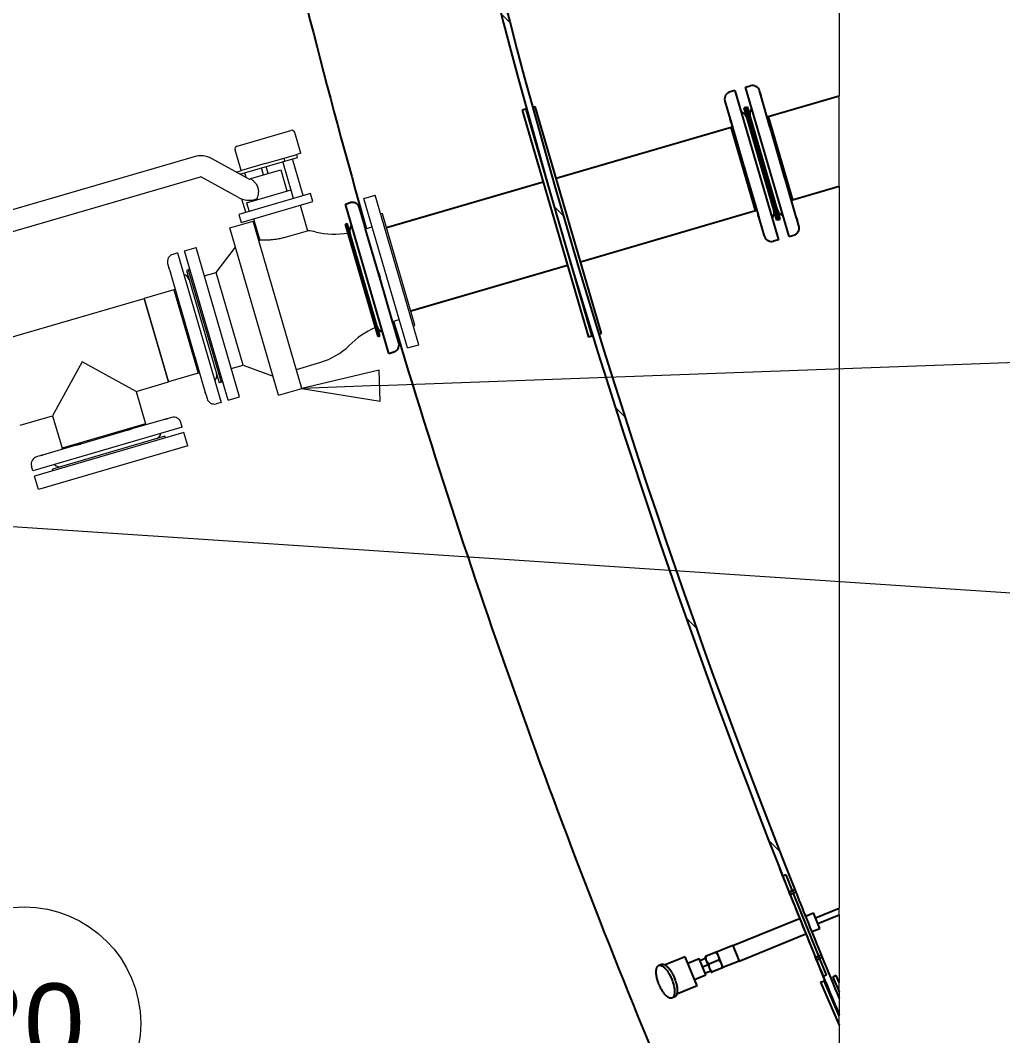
# Model space of a CAD drawing. Header units: millimetres. Extents: x 0 to 157650, y 0 to 89100.
# Drawn here: x 144484 to 149220, y 60431 to 65326 of the extents above; entities that cross this region are included whole.
import ezdxf

# ---------------------------------------------------------------- set-up
doc = ezdxf.new("R2010")
doc.units = ezdxf.units.MM
doc.header["$LTSCALE"] = 150
for name, color, linetype, lineweight in [('Hatch', 7, 'Continuous', 18), ('Symbol', 7, 'Continuous', 18), ('Visible', 7, 'Continuous', 25), ('Visible Narrow', 7, 'Continuous', 18)]:
    doc.layers.add(name, color=color, linetype=linetype, lineweight=lineweight)
doc.layers.add('P_Biomass (BM)', color=150, linetype='Continuous', lineweight=18, true_color=0x007fff)
doc.styles.add('Note Text', font='arial.ttf')
pattern_1 = [(135.00021045915, (0, 0), (-336.7583675507218, -336.760841524921), [])]
pattern_2 = [(120.00017538262, (0, 0), (-412.4438696487887, -238.1262624935204), [])]

# ---------------------------------------------------------------- blocks, each defined once
blk = doc.blocks.new('Balloon40')
at = {"layer": 'Symbol'}
for p, q in [((948.1996818632955, 417.953773131482), (947.7244189800629, 415.4489527403518)), ((948.2243945507892, 415.4538952778506), (948.1996818632955, 417.953773131482)), ((948.7243701215154, 415.4588378153493), (948.1996818632955, 417.953773131482)), ((947.7244189800629, 415.4489527403518), (948.7243701215154, 415.4588378153493)), ((948.2243945507892, 415.4538952778506), (948.3078681980332, 407.0098957266313))]:
    blk.add_line(p, q, dxfattribs=at)
at = {"layer": 'Symbol', "flags": 128}
blk.add_lwpolyline([(948.724365234375, 415.4588317871094), (948.1996917724609, 417.9537582397461), (947.7244567871094, 415.4489517211914), (948.724365234375, 415.4588317871094)], dxfattribs=at)
at = {"layer": 'Symbol'}
for centre in [(948.3449070065893, 403.2631362024904), (955.8449070065893, 403.2631362024904), (963.3449070065893, 403.2631362024904)]:
    blk.add_circle(centre, 3.75, dxfattribs=at)
blk.add_solid([(948.724365234375, 415.4588317871094), (948.1996917724609, 417.9537582397461), (947.7244567871094, 415.4489517211914), (948.724365234375, 415.4588317871094)], dxfattribs=at)
at = {"layer": 'Symbol', "char_height": 2.5, "attachment_point": 5, "style": 'Note Text'}
for s, insert in [('22', (948.3449070065893, 403.2631362024904)), ('18', (955.8449070065893, 403.2840965669812)), ('20', (963.3449070065893, 403.2840965669812))]:
    blk.add_mtext(s, dxfattribs=dict(at, insert=insert))
blk = doc.blocks.new('Balloon52')
at = {"layer": 'Symbol'}
for p, q in [((1005.316403739269, 428.6376910446888), (1021.727753807053, 428.6376910446888)), ((974.7750984149303, 423.7634624049492), (1001.578441722012, 424.7500962723165)), ((974.75670581931, 424.2631240028596), (972.2767904253784, 423.6714994268473)), ((974.7934910105506, 423.2638008070388), (974.75670581931, 424.2631240028596)), ((974.7750984149303, 423.7634624049492), (972.2767904253784, 423.6714994268473)), ((972.2767904253784, 423.6714994268473), (974.7934910105506, 423.2638008070388)), ((1005.316403739269, 421.1376910446888), (1021.727753807053, 421.1376910446888))]:
    blk.add_line(p, q, dxfattribs=at)
at = {"layer": 'Symbol', "flags": 128}
blk.add_lwpolyline([(974.7566986083984, 424.2631149291992), (972.2767639160156, 423.6714935302734), (974.7934722900391, 423.2638168334961), (974.7566986083984, 424.2631149291992)], dxfattribs=at)
at = {"layer": 'Symbol'}
for centre, start, end in [((1005.316403739269, 424.8876910446888), 90, 270), ((1021.727753807053, 424.8876910446888), 270, 90)]:
    blk.add_arc(centre, 3.75, start, end, dxfattribs=at)
blk.add_solid([(974.7566986083984, 424.2631149291992), (972.2767639160156, 423.6714935302734), (974.7934722900391, 423.2638168334961), (974.7566986083984, 424.2631149291992)], dxfattribs=at)
at = {"layer": 'Symbol', "insert": (1013.522078773161, 424.9086514091796), "char_height": 2.5, "attachment_point": 5, "style": 'Note Text'}
blk.add_mtext('PD2.C1.CV19', dxfattribs=at)
blk = doc.blocks.new('Balloon54')
at = {"layer": 'Symbol'}
blk.add_line((960.6592494625919, 419.3898970094779), (1001.848970635575, 416.6531237327922), dxfattribs=at)

msp = doc.modelspace()

# ---------------------------------------------------------------- hatches: boundary and pattern name
at = {"layer": 'Hatch'}
h = msp.add_hatch(dxfattribs=at)
h.set_pattern_fill('ANSI31', color=256, scale=3810, angle=90.00021045915, style=0)
h.set_pattern_definition(pattern_1)
edge = h.paths.add_edge_path()
edge.add_ellipse((181496.5060039845, 74387.21141321986), major_axis=(-13251.20650702902, 33278.79093518965), ratio=1, start_angle=61.862278489099, end_angle=90)
edge.add_line((148217.7150687948, 61136.00490619083), (148189.8433845941, 61124.90674328797))
edge.add_ellipse((181496.5060039846, 74387.21141321986), major_axis=(-3600.000000000028, -35668.78887767283), ratio=1, start_angle=270.00000000000017, end_angle=297.47510560645185, ccw=False)
edge.add_ellipse((181496.5060038006, 74387.21141323961), major_axis=(-3899.999999980262, -35637.23474102449), ratio=1, start_angle=269.99999999999784, end_angle=270.4821088476203, ccw=False)
edge.add_ellipse((181496.5060020469, 74387.21141343492), major_axis=(-4012.253517421845, -35624.77117922517), ratio=1, start_angle=270, end_angle=270.1805070568376, ccw=False)
edge.add_line((145871.7348228218, 78399.46493085676), (145901.5463468228, 78396.10739653237))
h = msp.add_hatch(dxfattribs=at)
h.set_pattern_fill('ANSI31', color=256, scale=3810, angle=75.00017538262, style=0)
h.set_pattern_definition(pattern_2)
h.paths.add_polyline_path([(148175.9696754501, 61206.10437402143), (148160.153075421, 61199.714553609), (148159.280182531, 61199.36190962762), (148190.3117481286, 61122.55006991126), (148207.0012410477, 61129.29253430507), (148206.1499155586, 61131.39980397575)])
h = msp.add_hatch(dxfattribs=at)
h.set_pattern_fill('ANSI31', color=256, scale=3810, angle=90.00021045915, style=0)
h.set_pattern_definition(pattern_1)
edge = h.paths.add_edge_path()
edge.add_ellipse((181496.5060040177, 74387.2114132334), major_axis=(-13565.80753734925, 33151.79129190693), ratio=1, start_angle=89.48053438062517, end_angle=90)
edge.add_line((148344.7147121107, 60821.40387588414), (148316.9493927701, 60810.04222803183))
edge.add_ellipse((181496.5060043954, 74387.21141338663), major_axis=(13275.79664520944, -33301.28711426688), ratio=1, start_angle=269.99999999999073, end_angle=270.5194656193573, ccw=False)
edge.add_line((148195.2188901264, 61111.41476818258), (148223.0860759958, 61122.52422144201))
h = msp.add_hatch(dxfattribs=at)
h.set_pattern_fill('ANSI31', color=256, scale=3810, angle=75.00017538262, style=0)
h.set_pattern_definition(pattern_2)
h.paths.add_polyline_path([(148212.4391636304, 61115.83214873429), (148196.0909240349, 61109.22754882776), (148195.7496707112, 61109.08968434049), (148317.4488759891, 60807.84997343938), (148334.1383689082, 60814.5924378332), (148333.2773592729, 60816.72367848544)])
h = msp.add_hatch(dxfattribs=at)
h.set_pattern_fill('ANSI31', color=256, scale=3810, angle=90.00021045915, style=0)
h.set_pattern_definition(pattern_1)
edge = h.paths.add_edge_path()
edge.add_line((148432.2727981409, 60609.37114307652), (148432.2727981409, 60531.56337678419))
edge.add_ellipse((181496.5060037134, 74387.21141310777), major_axis=(13590.60964166637, -33174.05355917181), ratio=1, start_angle=269.99999999999073, end_angle=270.45851126662143, ccw=False)
edge.add_line((148322.4524445394, 60796.60177144677), (148350.213158815, 60807.97466654444))
edge.add_ellipse((181496.5060037469, 74387.21141312196), major_axis=(-13777.84027004544, 33064.23320560601), ratio=1, start_angle=89.65627490846849, end_angle=90.0000000000001)
h = msp.add_hatch(dxfattribs=at)
h.set_pattern_fill('ANSI31', color=256, scale=3810, angle=75.00017538262, style=0)
h.set_pattern_definition(pattern_2)
h.paths.add_polyline_path([(148353.9183641693, 60717.57774815225), (148354.7912570593, 60717.93039213363), (148370.6078570884, 60724.32021254606), (148339.5762914908, 60801.13205226247), (148323.2917709699, 60794.55319451557), (148322.8867985717, 60794.38958786867)])

# ---------------------------------------------------------------- linework, layer by layer
at = {"layer": 'P_Biomass (BM)'}
for p, q in [((145529.4630307873, 64719.08343225059), (145788.6637803262, 64794.68086235548)), ((145836.2426940689, 64685.12039061924), (145807.2636791953, 64784.48067794247)), ((145321.830939062, 64667.90127878325), (143486.6443333882, 64132.65826193754)), ((145584.0397898985, 64561.18494307248), (145406.2832673511, 64658.66661882545)), ((145548.2418612478, 64601.12324605817), (145519.2628463742, 64700.48353338141)), ((145664.5221467353, 64635.03707836916), (145755.3729536396, 64661.53425299974)), ((145755.3729536396, 64661.53425299971), (145816.4671562021, 64679.35273815551)), ((145759.5728108676, 64647.13421135869), (145755.3729536395, 64661.5342529997)), ((145759.5728108676, 64647.13421135869), (145820.6670134302, 64664.95269651448)), ((145836.2426940689, 64685.12039061924), (145816.4671562022, 64679.35273815556)), ((145820.6670134302, 64664.95269651452), (145816.4671562021, 64679.35273815555)), ((145542.6687031622, 64583.87284675652), (145759.5728108676, 64647.13421135869)), ((145664.5221467354, 64635.03707836913), (145550.935114825, 64601.90874937725)), ((145655.8887782418, 64580.95675454212), (145646.2291066173, 64614.07685031653)), ((145678.9288448674, 64587.67652610707), (145669.269173243, 64620.79662188148)), ((145801.5676503378, 64467.19531017361), (145749.9094064328, 64644.31582235849)), ((145847.6477835893, 64480.6348533034), (145795.9895396843, 64657.75536548827)), ((145350.3899682127, 64569.98099562414), (143515.2033625389, 64034.73797877844)), ((145534.9939768375, 64471.75056365836), (145357.2374542902, 64569.23223941131)), ((145524.0688042931, 64594.07303116952), (145550.9351148249, 64601.90874937722)), ((145572.2736765103, 64567.63747957422), (145565.5888734274, 64590.5576498394)), ((145595.8285890722, 64561.87735002023), (145590.8872759759, 64560.43618685968)), ((145595.4086033494, 64563.31735418434), (145739.4090197599, 64605.31592646484)), ((145595.4086033494, 64563.31735418432), (145595.8285890722, 64561.87735002019)), ((145739.4090197599, 64605.31592646476), (145769.228006079, 64503.07563081334)), ((145882.2078835277, 64490.71451065067), (145536.6068841425, 64389.91793717746)), ((145571.166984081, 64399.99759452482), (145552.4903518241, 64464.0341242473)), ((145574.8274439249, 64446.37755823472), (145789.3880643765, 64508.95543093265)), ((145624.3876182229, 64463.95706686112), (145619.4463051266, 64462.51590370058)), ((145624.3876182229, 64463.95706686108), (145625.2275896685, 64461.07705853294)), ((145893.5474980435, 64451.83439821979), (145882.2078835277, 64490.71451065064)), ((146140.2076381261, 64465.96195265819), (146194.9277963621, 64481.92141012474)), ((146350.2004995286, 63745.95987060563), (146140.2076381261, 64465.96195265817)), ((146404.9206577646, 63761.91932807223), (146194.9277963621, 64481.92141012476)), ((145547.9464986582, 64351.03782474661), (145893.5474980435, 64451.83439821981)), ((145574.8274439248, 64446.37755823468), (145587.0070298862, 64404.61743747563)), ((145605.0675313711, 64455.19725841358), (145603.908968033, 64459.16962209329)), ((145833.067323151, 64434.19499786206), (145869.0076333078, 64310.96653204841)), ((145536.6068841426, 64389.9179371775), (145547.9464986583, 64351.03782474664)), ((145608.4266735507, 64368.67722510442), (145638.2456598698, 64266.43692945299)), ((146230.4469076063, 64392.28105795884), (146220.352009401, 64394.7494643727)), ((146386.6815964897, 63856.59950891179), (146230.4469076063, 64392.28105795885)), ((145494.0062342357, 64324.36835954713), (145606.3265590359, 64357.12724592591)), ((145729.1982390066, 63517.96602764829), (145494.0062342358, 64324.36835954712)), ((145841.5185638067, 63550.72491402708), (145606.326559036, 64357.12724592591)), ((146148.426190179, 64319.92187116545), (146180.1062817926, 64329.16155706812)), ((145756.6873085076, 64278.20764566959), (145869.0076333078, 64310.96653204838)), ((145276.2051396631, 64213.97051897518), (145330.9252978991, 64229.92997644174)), ((145540.9181593016, 63509.92789438922), (145330.9252978991, 64229.92997644175)), ((145428.4241081298, 64109.92900976401), (145520.8853204953, 64232.2080930444)), ((145633.2056452955, 64264.96697942322), (145638.2456598699, 64266.43692945303)), ((145241.6450397288, 64203.89086161357), (145218.6049731032, 64197.17109004869)), ((145241.6450397288, 64203.89086161362), (145451.6379011313, 63483.88877956109)), ((145486.1980010656, 63493.96843692263), (145276.2051396631, 64213.97051897516)), ((145194.1245305119, 64152.53133276289), (145200.2143029815, 64131.65134270977)), ((145202.5778230964, 64123.54754626477), (145200.2143029815, 64131.65134270977)), ((145202.5778230964, 64123.5475462648), (145249.8844352763, 63961.34746461958)), ((145293.604229496, 64122.17034645191), (145284.9642045114, 64119.65043211509)), ((145293.604229496, 64122.17034645197), (145451.5188612707, 63580.72878074845)), ((145294.4442009379, 64119.29033813553), (145301.6293527019, 64126.79857322307)), ((145284.9642045114, 64119.65043211514), (145442.8788362861, 63578.20886641162)), ((145370.8239415656, 64093.12958085178), (145428.4241081298, 64109.929009764)), ((145558.6196821993, 63663.5277188914), (145428.4241081298, 64109.92900976397)), ((145224.6092797171, 64026.57903741347), (145080.6088633072, 63984.58046513108)), ((145230.3692983893, 64028.25897340306), (145224.6092817331, 64026.57903051186)), ((145224.6092797171, 64026.57903741349), (145341.9532906741, 63624.24187396407)), ((145224.609281733, 64026.57903051178), (145341.9532926847, 63624.24186706083)), ((144366.3667999263, 63776.26753971982), (145080.6088653223, 63984.58045823104)), ((145197.9528742642, 63582.24330168168), (145080.6088633072, 63984.5804651311)), ((145080.6088653224, 63984.58045823102), (145197.9528762741, 63582.24329478006)), ((145255.5904775932, 63941.78316933379), (145249.8844352763, 63961.34746461962)), ((145255.5904775932, 63941.78316933374), (145322.4921301308, 63712.39761404306)), ((146278.6217642554, 63873.52058029498), (146310.3018558621, 63882.76026619557)), ((146386.6815964896, 63856.59950891177), (146379.4964447257, 63849.09127382423)), ((146350.2004995286, 63745.95987060563), (146404.9206577646, 63761.91932807219)), ((145328.1981724479, 63692.83331875654), (145322.4921301308, 63712.39761404306)), ((145328.1981724479, 63692.83331875652), (145375.5047846319, 63530.63323709718)), ((144782.1598381001, 63679.25541724991), (144639.6632618505, 63419.41483004858)), ((145042.0004253015, 63536.75884100028), (144782.1598381001, 63679.25541724991)), ((145501.0195156351, 63646.72828997927), (145558.6196821993, 63663.52771889143)), ((145558.6196821994, 63663.52771889139), (145702.319152747, 63610.12629415102)), ((145814.6394775471, 63642.88518052982), (145931.9998169217, 63677.1140169384)), ((145042.0004253015, 63536.75884100027), (145197.9528762741, 63582.24329478001)), ((145341.9532906741, 63624.24187396409), (145197.9528742641, 63582.2433016817)), ((145347.7133093411, 63625.92180995201), (145341.9532926848, 63624.24186706081)), ((145450.6788898213, 63583.6087890885), (145460.7737880267, 63581.14038267463)), ((145042.0004253015, 63536.75884100024), (145087.4848790813, 63380.80639002768)), ((145451.5188612707, 63580.72878074848), (145442.8788362861, 63578.20886641167)), ((145729.1982390066, 63517.96602764822), (145841.5185638068, 63550.72491402706)), ((145377.8683047473, 63522.52944065052), (145375.5047846319, 63530.63323709714)), ((145377.8683047473, 63522.52944065051), (145383.9580772198, 63501.64945058741)), ((145451.6379011312, 63483.88877956106), (145428.5978345056, 63477.16900799619)), ((145486.1980010656, 63493.96843692263), (145540.9181593016, 63509.92789438919)), ((144483.710810878, 63373.93037626877), (144639.6632618505, 63419.41483004851)), ((144639.6632618505, 63419.41483004858), (144685.1477156302, 63263.46237907596)), ((145184.453394831, 63402.83784866323), (145022.2533131788, 63355.53123648124)), ((145184.4533948311, 63402.83784866324), (145192.5571912769, 63405.20136877837)), ((145213.437181335, 63411.29114124939), (145192.5571912769, 63405.20136877837)), ((145264.7967101857, 63363.77063203252), (145258.0769386209, 63386.81069865812)), ((145264.7967101857, 63363.77063203251), (144544.7946281332, 63153.77777063002)), ((145272.3564531964, 63337.85055707867), (144552.3543711439, 63127.85769567618)), ((145087.4848790813, 63380.80639002762), (144685.1477156304, 63263.46237907592)), ((145087.4848790813, 63380.8063900277), (144685.1477156303, 63263.462379076)), ((145002.6890178926, 63349.82519416431), (144773.3034626019, 63282.92354162662)), ((145002.6890178926, 63349.82519416431), (145022.2533131787, 63355.53123648122)), ((145089.1648219726, 63375.04637337125), (145087.4848790813, 63380.80639002765)), ((145290.8358249998, 63274.49037385804), (145272.3564531964, 63337.85055707867)), ((145180.5562806847, 63320.45146724922), (144639.1147149812, 63162.53683547455)), ((145183.0761950215, 63311.81144226454), (145180.5562806847, 63320.45146724918)), ((145290.8358249998, 63274.49037385804), (144570.8337429473, 63064.49751245555)), ((144753.7391673157, 63277.2174993097), (144591.5390856634, 63229.91088712771)), ((144686.8276585215, 63257.70236241953), (144685.1477156303, 63263.46237907597)), ((144753.7391673158, 63277.21749930971), (144773.303462602, 63282.92354162665)), ((144583.4352892176, 63227.54736701257), (144562.5552991595, 63221.45759454155)), ((144583.4352892176, 63227.54736701256), (144591.5390856634, 63229.91088712771)), ((144544.7946281332, 63153.77777062997), (144538.0748565683, 63176.81783725569)), ((144641.634629318, 63153.89681048993), (144639.1147149812, 63162.53683547455)), ((144570.8337429473, 63064.49751245553), (144552.3543711439, 63127.85769567615))]:
    msp.add_line(p, q, dxfattribs=at)
for centre, radius, start, end in [((145792.8636375542, 64780.28082071443), 14.99999999999985, 16.2596366376448, 106.259636637438), ((145533.6628880153, 64704.68339060947), 14.99999999999985, 106.259636637438, 196.2596366376448), ((145352.9098825494, 64561.3409706395), 110.9999999999986, 61.25963663760359, 106.2596366375945), ((145352.9098825494, 64561.3409706395), 8.999999999999636, 61.25963663751988, 106.2596366374081), ((145588.367361639, 64569.07621184435), 8.999999999999908, 241.2596366380073, 286.2596366378179), ((145588.367361639, 64569.07621184435), 110.9999999999989, 241.2596366376457, 286.2596366376293), ((145841.2829007958, 63988.15491638511), 323.9999999999956, 77.79509799918577, 85.09118779175867), ((146001.2980635016, 64727.94792008229), 432.9006147540932, 257.7950979991849, 278.2927976260919), ((145228.6846304504, 64162.61099011012), 35.99999999999923, 106.2596366376504, 196.2596366375642), ((145265.8836845857, 64067.21062128789), 32.99999999999966, 16.25963663755122, 79.2239448482579), ((146373.9097410247, 63450.37504535707), 432.9006147540946, 114.226475648118, 134.7241752759999), ((145841.2829007958, 63988.15491638511), 323.9999999999974, 286.2596366375888, 314.7241752760063), ((145398.5991729922, 63612.1693054307), 32.99999999999932, 313.2953284270251, 16.25963663753345), ((145418.5181771583, 63511.72910793471), 35.99999999999923, 196.2596366375221, 286.2596366376178), ((145223.5168386823, 63376.73104131088), 35.99999999999996, 16.25963663763882, 106.2596366375432), ((145128.11646986, 63339.53198717544), 33, 286.2596366375334, 349.2239448482397), ((144572.6349565069, 63186.89749460302), 35.99999999999996, 106.2596366375432, 196.2596366375642), ((144673.0751540028, 63206.81649876913), 32.99999999999999, 223.2953284269981, 286.2596366375334)]:
    msp.add_arc(centre, radius, start, end, dxfattribs=at)
for points, knots in [([(145595.8285890722, 64561.87735002024), (145595.8285890722, 64561.87735002024), (145596.137429206, 64561.62390296507), (145597.3856556726, 64560.58349707877), (145598.3243916205, 64559.79693028865), (145600.711645937, 64557.74113959723), (145602.1615676674, 64556.47005720116), (145605.3634825687, 64553.54490516194), (145607.1143523228, 64551.89028502103), (145612.4564508618, 64546.54808055033), (145616.6678287982, 64541.96871885443), (145622.3169883148, 64533.90142241007), (145624.0840809487, 64531.00872489646), (145627.1150343198, 64524.93300839444), (145628.3752921149, 64521.74800870368), (145630.2584822618, 64515.29111860927), (145630.9080220342, 64511.92799939876), (145631.6184934452, 64505.17550062236), (145631.6835279156, 64501.78638778866), (145631.2569400716, 64491.94706372773), (145630.1676495814, 64485.82173076589), (145628.5350149462, 64478.44530415435), (145627.9481590272, 64476.10887250829), (145626.8207830766, 64471.92105721229), (145626.2815062604, 64470.06981330679), (145625.3737066747, 64467.05300067578), (145625.0049996711, 64465.88511042376), (145624.5117866169, 64464.33680341185), (145624.3876182229, 64463.9570668611), (145624.3876182229, 64463.95706686109)], [2.673934578737484, 2.673934578737484, 2.673934578737485, 2.673934578737485, 3.006122836816016, 3.006122836816016, 3.338311094894546, 3.338311094894546, 3.670499352973077, 3.670499352973077, 4.002687611051608, 4.002687611051608, 4.675278384263289, 4.675278384263289, 5.01157377086913, 5.01157377086913, 5.34786915747497, 5.34786915747497, 5.684164544080812, 5.684164544080812, 6.020459930686652, 6.020459930686652, 6.693050703898333, 6.693050703898333, 7.025238961976864, 7.025238961976864, 7.357427220055395, 7.357427220055395, 7.689615478133925, 7.689615478133925, 8.021803736209247, 8.021803736209247, 8.021803736212457, 8.021803736212457]), ([(145756.6873085076, 64278.20764566959), (145749.5631706491, 64276.12984876981), (145742.1402759903, 64274.25768537549), (145727.2576286551, 64271.09887988195), (145719.7979613679, 64269.81097370345), (145705.3905776539, 64267.81519868143), (145698.4308181647, 64267.10312197429), (145685.4772235768, 64266.12549053718), (145679.4841113589, 64265.8573132611), (145668.8208945821, 64265.58448232756), (145663.774166887, 64265.57236289256), (145654.8162894655, 64265.68812419228), (145650.9051708086, 64265.81358587647), (145644.5886238263, 64266.07234208051), (145642.1785930389, 64266.20441925149), (145639.0066077348, 64266.38691300929), (145638.2456598699, 64266.43692945299), (145638.2456598699, 64266.436929453)], [-11.86966070399784, -11.86966070399784, -11.86966070399784, -11.86966070399784, -11.12756515635191, -11.12756515635191, -10.38546960870597, -10.38546960870597, -9.643374061060033, -9.643374061060033, -8.901278513414097, -8.901278513414097, -8.159666473060302, -8.159666473060302, -7.418054432706509, -7.418054432706509, -6.676442392352715, -6.676442392352715, -5.934830352036132, -5.934830352036132, -5.934830351998922, -5.934830351998922]), ([(145200.2143029815, 64131.65134270977), (145200.2135909273, 64131.65378412831), (145200.2129640382, 64131.6560211785), (145200.1869698468, 64131.7533534336), (145200.3400867575, 64131.39440329711), (145200.8379041295, 64129.79241187025), (145201.1690138547, 64128.60623173056), (145201.8749537307, 64126.03087759657), (145202.1980708862, 64124.84960186905), (145202.5778230964, 64123.5475462648)], [-2.355385175719605, -2.355385175719605, -2.355385175719605, -2.355385175719605, -2.348881911792458, -2.348881911792458, -2.043887780417346, -2.043887780417346, -1.754333114176159, -1.754333114176159, -1.560670030749367, -1.560670030749367, -1.560670030749367, -1.560670030749367]), ([(145249.8844352763, 63961.34746461958), (145249.895958553, 63961.30795478498), (145249.9075502063, 63961.26829418786), (145250.4788979563, 63959.31733615446), (145251.1768655866, 63957.09034404376), (145252.6149062831, 63952.26472415208), (145253.3408151912, 63949.72492679831), (145254.5760449582, 63945.33477592042), (145255.0744826813, 63943.55236000225), (145255.5904775932, 63941.78316933374)], [-2.355385897472318, -2.355385897472318, -2.355385897472318, -2.355385897472318, -2.349031193155485, -2.349031193155485, -2.043971453062071, -2.043971453062071, -1.754359642054357, -1.754359642054357, -1.560670043042865, -1.560670043042865, -1.560670043042865, -1.560670043042865]), ([(145322.4921301308, 63712.39761404306), (145322.5095193869, 63712.33799153712), (145322.5269385452, 63712.27835414263), (145323.3626581447, 63709.42113013595), (145324.2226162393, 63706.63863511941), (145325.7746489565, 63701.42205775642), (145326.4619149229, 63699.0147254623), (145327.4781675482, 63695.37540265781), (145327.8482969846, 63694.03293602138), (145328.1981724479, 63692.83331875652)], [-2.355385175718037, -2.355385175718037, -2.355385175718037, -2.355385175718037, -2.348881911790893, -2.348881911790893, -2.043887780416039, -2.043887780416039, -1.754333114175077, -1.754333114175077, -1.560670030748411, -1.560670030748411, -1.560670030748411, -1.560670030748411]), ([(145375.5047846319, 63530.63323709718), (145375.7235258394, 63529.88323957922), (145375.9372034508, 63529.17582956928), (145376.7905410701, 63526.38700903868), (145377.2977822262, 63524.77459691954), (145377.8352086286, 63522.82819421979), (145377.9038427012, 63522.40759174273), (145377.8683047473, 63522.52944065051)], [-3.619699053525464, -3.619699053525464, -3.619699053525464, -3.619699053525464, -3.482591370891761, -3.482591370891761, -3.041740282406015, -3.041740282406015, -2.642668538741958, -2.642668538741958, -2.642668538741958, -2.642668538741958]), ([(145192.5571912769, 63405.20136877837), (145192.5596326954, 63405.20208083251), (145192.5618697456, 63405.20270772166), (145192.6592020006, 63405.22870191306), (145192.300251864, 63405.07558500231), (145190.6982604369, 63404.57776763025), (145189.5120802971, 63404.24665790499), (145186.9367261629, 63403.54071802891), (145185.7554504353, 63403.21760087348), (145184.453394831, 63402.83784866322)], [-2.35538517571905, -2.35538517571905, -2.35538517571905, -2.35538517571905, -2.348881911791905, -2.348881911791905, -2.043887780416902, -2.043887780416902, -1.75433311417578, -1.75433311417578, -1.56067003074902, -1.56067003074902, -1.56067003074902, -1.56067003074902]), ([(145022.2533131788, 63355.53123648124), (145022.2138033441, 63355.51971320454), (145022.174142747, 63355.50812155123), (145020.2231847135, 63354.93677380124), (145017.9961926028, 63354.23880617093), (145013.170572711, 63352.80076547437), (145010.6307753572, 63352.07485656622), (145006.2406244793, 63350.83962679924), (145004.4582085611, 63350.34118907614), (145002.6890178926, 63349.82519416431)], [-2.355385897473158, -2.355385897473158, -2.355385897473158, -2.355385897473158, -2.349031193156322, -2.349031193156322, -2.043971453062818, -2.043971453062818, -1.75435964205497, -1.75435964205497, -1.560670043043428, -1.560670043043428, -1.560670043043428, -1.560670043043428]), ([(144773.3034626019, 63282.92354162662), (144773.2438400959, 63282.90615237047), (144773.1842027015, 63282.88873321224), (144770.3269786948, 63282.05301361278), (144767.5444836782, 63281.19305551817), (144762.3279063153, 63279.64102280094), (144759.9205740213, 63278.95375683463), (144756.2812512169, 63277.93750420937), (144754.9387845805, 63277.56737477297), (144753.7391673157, 63277.2174993097)], [-2.355385175719605, -2.355385175719605, -2.355385175719605, -2.355385175719605, -2.348881911792458, -2.348881911792458, -2.043887780417346, -2.043887780417346, -1.754333114176159, -1.754333114176159, -1.560670030749367, -1.560670030749367, -1.560670030749367, -1.560670030749367]), ([(144591.5390856634, 63229.91088712771), (144591.4962019845, 63229.89837984937), (144591.4534527913, 63229.88588738879), (144589.3651367745, 63229.27447837137), (144587.6637975287, 63228.72982050497), (144585.1151603111, 63227.95587525903), (144584.2473620208, 63227.71761475685), (144583.4826206019, 63227.53975707951), (144583.3628445121, 63227.52623808615), (144583.4352892176, 63227.54736701256)], [-2.355385897472318, -2.355385897472318, -2.355385897472318, -2.355385897472318, -2.349031193155485, -2.349031193155485, -2.043971453062071, -2.043971453062071, -1.754359642054357, -1.754359642054357, -1.560670043042865, -1.560670043042865, -1.560670043042865, -1.560670043042865])]:
    msp.add_open_spline(points, degree=3, knots=knots, dxfattribs=at)
at = {"layer": 'Visible', "color": 9, "true_color": 0xc0c0c0}
for p, q in [((147980.5329578625, 65002.70371320588), (148003.5730244881, 65009.42348477113)), ((148190.5258192761, 64282.70163115669), (147980.5329578625, 65002.70371320598)), ((147928.6928079551, 64987.58422718432), (147905.6527413295, 64980.86445561906)), ((147928.692807955, 64987.58422718425), (148138.6856693686, 64267.58214513496)), ((148052.3239579989, 64970.84706091043), (148048.2127817743, 64984.94304218071)), ((148052.3239579989, 64970.84706091043), (148054.3132515778, 64964.02637420253)), ((148098.4592037733, 64812.66324080408), (148054.3132515777, 64964.02637420257)), ((148090.2175663109, 64862.35062571033), (148432.2727981411, 64962.11305513148)), ((146953.9660477217, 64906.42382093718), (146966.8920406053, 64910.19376313583)), ((147286.081189954, 63815.79059842094), (146966.8920406053, 64910.19376313585)), ((147881.2225470307, 64936.0524121203), (147906.8247010561, 64848.27036048708)), ((147980.651997724, 64905.86371202099), (147972.0119727394, 64903.34379768407)), ((147972.0119727394, 64903.34379768402), (148129.9266045225, 64361.90223198295)), ((147980.6519977239, 64905.86371202089), (147989.2920227086, 64908.38362635786)), ((147980.651997724, 64905.86371202098), (148138.5666295071, 64364.42214631991)), ((148138.5666295071, 64364.42214631991), (147980.651997724, 64905.86371202098)), ((148147.2066544917, 64366.94206065687), (147989.2920227086, 64908.38362635794)), ((146920.8119073542, 64896.75422000539), (146903.531857385, 64891.71439133144)), ((146903.5318573849, 64891.71439133144), (147222.7210067337, 63797.31122661651)), ((146920.8119073541, 64896.75422000536), (147240.0010567029, 63802.35105529043)), ((148084.4575496542, 64860.67068281901), (148090.2175663106, 64862.35062571033)), ((148207.5615772686, 64460.01346226117), (148090.2175663107, 64862.35062571031)), ((148090.2175663107, 64862.35062571031), (148207.5615772686, 64460.01346226117)), ((147067.8146098007, 64564.16076250291), (147911.6570499624, 64810.27239607974)), ((147911.1919167744, 64833.29649714338), (147906.8247010561, 64848.27036048708)), ((147911.1919167745, 64833.2964971433), (147973.0009842485, 64621.37187755746)), ((147917.4170666188, 64811.95233897104), (147911.6570499624, 64810.27239607972)), ((147911.6570499625, 64810.27239607972), (148029.0010609204, 64407.93523263058)), ((148029.0010609204, 64407.93523263058), (147911.6570499624, 64810.27239607972)), ((148098.4592037733, 64812.66324080408), (148104.000327211, 64793.66440253351)), ((148170.7617355385, 64564.75970228432), (148104.0003272109, 64793.66440253358)), ((147979.1771599472, 64600.19563693563), (147973.0009842485, 64621.3718775575)), ((147979.1771599472, 64600.19563693556), (148040.9862274212, 64388.27101734972)), ((148170.7617355385, 64564.75970228427), (148176.6087738758, 64544.71197424072)), ((147004.4544265803, 64545.68139069858), (146249.8922445956, 64325.60887193795)), ((148226.8777107801, 64372.35497605577), (148176.6087738758, 64544.71197424074)), ((148207.5615772687, 64460.01346226109), (148432.2727981411, 64525.55181755088)), ((146050.9273779703, 64439.92284461732), (146073.9674445959, 64446.64261618258)), ((146260.920239384, 63719.92076256812), (146050.9273779704, 64439.92284461741)), ((146144.2596041994, 64334.20783574643), (146118.657450174, 64421.98988737964)), ((148201.8015606122, 64458.33351936983), (148207.5615772686, 64460.01346226114)), ((147185.1586207586, 64161.82359905377), (148029.0010609204, 64407.93523263058)), ((148034.7610775769, 64409.61517552193), (148029.0010609205, 64407.93523263062)), ((148045.3534431396, 64373.29715400597), (148040.9862274212, 64388.27101734976)), ((148045.3534431396, 64373.29715400594), (148070.955597165, 64285.51510237273)), ((148138.566629507, 64364.42214631988), (148147.2066544915, 64366.94206065679)), ((148226.8777107802, 64372.35497605568), (148229.605548259, 64363.00204543225)), ((146051.0464178318, 64343.08284343233), (146059.6864428165, 64345.60275776936)), ((146208.9610496149, 63801.64127773138), (146051.0464178319, 64343.08284343246)), ((146217.6010745995, 63804.16119206834), (146059.6864428165, 64345.60275776942)), ((146144.2596041994, 64334.20783574639), (146148.6268199177, 64319.23397240264)), ((146210.4358873918, 64107.3093528168), (146148.6268199177, 64319.23397240265)), ((148138.5666295072, 64364.42214632003), (148129.9266045225, 64361.90223198305)), ((148238.0463284922, 64334.06116000815), (148229.605548259, 64363.00204543225)), ((148138.6856693687, 64267.58214513508), (148115.6456027431, 64260.86237356982)), ((148190.5258192761, 64282.70163115663), (148213.5658859017, 64289.42140272189)), ((147121.7984375383, 64143.34422724943), (146367.2362555473, 63923.27170848694)), ((146210.4358873918, 64107.30935281675), (146216.6120630905, 64086.1331121949)), ((146278.4211305645, 63874.20849260907), (146216.6120630905, 64086.1331121949)), ((146278.4211305645, 63874.20849260902), (146282.7883462829, 63859.23462926527)), ((146308.3905003082, 63771.45257763207), (146282.7883462828, 63859.23462926528)), ((146208.9610496148, 63801.64127773135), (146217.6010745995, 63804.16119206831)), ((147240.0010567029, 63802.35105529043), (147222.7210067337, 63797.31122661649)), ((147273.1551970704, 63812.0206562223), (147286.081189954, 63815.79059842095)), ((146260.9202393839, 63719.92076256806), (146283.9603060096, 63726.64053413332)), ((148144.2248667867, 61236.62804420906), (148145.3887290674, 61237.09823824219)), ((148144.2248667867, 61236.62804420906), (148159.280182531, 61199.36190962762)), ((148175.9696754502, 61206.10437402143), (148159.2801825311, 61199.36190962762)), ((148159.280182531, 61199.3619096276), (148190.3117481286, 61122.55006991124)), ((148207.0012410478, 61129.29253430505), (148175.9696754502, 61206.10437402142)), ((148189.8433845947, 61124.90674328628), (148217.715068795, 61136.00490618998)), ((148190.3117481286, 61122.55006991125), (148207.0012410477, 61129.29253430506)), ((148195.7496707112, 61109.08968434047), (148190.3117481286, 61122.55006991125)), ((148223.0860759957, 61122.52422144196), (148195.2188901263, 61111.41476818251)), ((148212.4391636304, 61115.83214873429), (148195.7496707113, 61109.08968434048)), ((148195.7496707112, 61109.08968434046), (148317.448875989, 60807.84997343936)), ((148207.0012410477, 61129.29253430505), (148209.2944454869, 61123.61620929748)), ((148334.1383689082, 60814.59243783315), (148212.4391636304, 61115.83214873425)), ((148317.7385246984, 60999.3475972309), (148432.2727981409, 61045.61882094618)), ((147918.8213858971, 60865.52779723676), (148241.4849156673, 60995.88210885035)), ((148269.3218090302, 61007.12806241183), (148308.2428873439, 61022.85196642565)), ((148338.4716027095, 60948.02740650473), (148308.2428873439, 61022.85196642558)), ((148328.9759653549, 60971.53177569906), (148432.272798141, 61013.26313449028)), ((148299.5505243957, 60932.3035024909), (148338.4716027094, 60948.02740650472)), ((147949.0501012627, 60790.70323731591), (148271.7136310328, 60921.05754892944)), ((147918.7651986938, 60865.66687634445), (147840.8808984045, 60834.2020425067)), ((147918.7651986939, 60865.66687634443), (147949.106288466, 60790.56415820828)), ((147689.9885890503, 60811.26030155759), (147592.5801680727, 60771.90782911995)), ((147746.737664365, 60670.79040282148), (147689.9885890505, 60811.26030155764)), ((147702.5183353822, 60780.24566054949), (147756.7591873694, 60802.15866982936)), ((147788.4487700204, 60723.71805310943), (147756.7591873695, 60802.15866982943)), ((147760.2427939729, 60793.53576515449), (147788.0586155048, 60804.77320581086)), ((147791.2324533556, 60796.91706579412), (147785.2492553408, 60811.72716119385)), ((147835.3498411551, 60831.9675254517), (147790.7803125901, 60813.96167824864)), ((147794.436602212, 60788.98589752547), (147791.2324533554, 60796.91706579408)), ((147850.5203860412, 60794.41616638361), (147805.9508574761, 60776.41031918054)), ((147840.8808984046, 60834.20204250654), (147846.8640964194, 60819.39194710682)), ((147846.8640964193, 60819.39194710677), (147850.0682452758, 60811.46077883815)), ((147850.0682452759, 60811.46077883819), (147862.0346413055, 60781.84058803874)), ((148316.949392771, 60810.0422280296), (148344.7147121109, 60821.40387588333)), ((148317.4488759891, 60807.84997343936), (148334.1383689082, 60814.59243783318)), ((148322.8867985717, 60794.38958786865), (148317.4488759891, 60807.84997343937)), ((148350.2131588149, 60807.9746665444), (148322.4524445392, 60796.60177144668)), ((148339.5762914909, 60801.13205226244), (148322.8867985718, 60794.38958786865)), ((148322.8867985717, 60794.38958786862), (148353.9183641693, 60717.57774815221)), ((148334.1383689082, 60814.59243783318), (148336.4267266808, 60808.92810968671)), ((148370.6078570885, 60724.32021254604), (148339.5762914909, 60801.13205226247)), ((147575.3540707258, 60774.65528539177), (147562.423316292, 60769.43133090871)), ((147772.6039786949, 60762.93836146939), (147800.4198002268, 60774.17580212577)), ((147784.9651634168, 60732.34095778431), (147812.7809849488, 60743.57839844062)), ((147806.4029982416, 60759.36570672604), (147794.4366022121, 60788.9858975255)), ((147809.6071470981, 60751.4345384574), (147806.4029982415, 60759.36570672601)), ((147815.5903451129, 60736.62444305769), (147809.6071470981, 60751.43453845741)), ((147865.6909309273, 60756.86480731548), (147821.1214023623, 60738.85896011243)), ((147862.0346413054, 60781.84058803865), (147865.2387901619, 60773.90941977005)), ((147865.238790162, 60773.90941977011), (147871.2219881767, 60759.09932437039)), ((147949.106288466, 60790.56415820826), (147871.2219881766, 60759.09932437052)), ((147734.207918033, 60701.80504382955), (147788.4487700202, 60723.71805310943)), ((148342.7329200679, 60688.09997122639), (148359.2573880711, 60695.23733469016)), ((148353.9183641693, 60717.57774815222), (148370.6078570884, 60724.32021254602)), ((148353.9183641693, 60717.57774815225), (148368.9736799136, 60680.31161357081)), ((148432.2727981411, 60526.19160603017), (148359.2573880709, 60695.23733469014)), ((147746.7376643649, 60670.79040282145), (147649.3292433872, 60631.43793038381)), ((148342.7329200678, 60688.09997122639), (148432.2727981411, 60480.79669211752)), ((148368.9736799136, 60680.31161357079), (148370.1375421943, 60680.78180760398)), ((147638.8456104341, 60617.49589373648), (147625.9148560003, 60612.27193925342))]:
    msp.add_line(p, q, dxfattribs=at)
at = {"layer": 'Visible'}
for p, q in [((148417.7925526786, 60720.52025121967), (148401.2680846755, 60713.3828877559)), ((148401.2680846755, 60713.3828877559), (148432.2727981411, 60641.60058351836)), ((148432.2727981411, 60686.995497431), (148417.7925526786, 60720.52025121965))]:
    msp.add_line(p, q, dxfattribs=at)
at = {"layer": 'Visible', "color": 9, "true_color": 0xc0c0c0}
for centre, radius, start, end in [((181496.5060039846, 74387.21141321986), 35850.00000000009, 173.5741192067049, 201.7118407176043), ((181496.5060039846, 74387.21141321986), 35820.00000000009, 173.5741192067049, 201.7118407176058), ((181496.5060039846, 74387.21141321975), 36750.00000000003, 189.3913919922079, 195.8971507283323), ((148013.652681836, 64974.86338483282), 36.00000000000008, 16.25963663862674, 106.2596366385358), ((147915.7323986773, 64946.30435568071), 36.00000000000001, 106.2596366385033, 192.6763149399748), ((147952.9314528141, 64850.90398685899), 33.00000000000004, 16.25963663844097, 79.22394484901274), ((148033.5716860036, 64874.42318733713), 33.0000000000001, 133.2953284278622, 196.259636638441), ((146084.0471019437, 64412.08251624419), 36.00000000000003, 19.84295833704503, 106.2596366385358), ((148085.6469412275, 64395.86267100382), 33.00000000000004, 313.2953284278622, 16.25963663844097), ((148166.287174417, 64419.38187148199), 33.00000000000009, 196.259636638441, 259.2239448490128), ((146103.9661061114, 64311.64231874857), 33.00000000000006, 133.2953284280065, 196.259636638441), ((148203.4862285538, 64323.98150266021), 36.00000000000008, 286.2596366385358, 16.25963663853585), ((148105.5659453952, 64295.42247350817), 36.00000000000001, 199.842958337045, 286.2596366385358), ((146236.6815945249, 63856.60100289338), 33.00000000000003, 196.2596366384305, 259.2239448491252), ((181496.5060039846, 74387.21141321975), 36750.00000000001, 196.6221225706361, 202.8431446937651), ((146273.8806486616, 63761.20063407173), 36.00000000000003, 286.2596366385033, 12.67631493997481), ((181496.5060039846, 74387.21141321986), 35850.00000000009, 201.7350521577902, 202.2545177771549), ((181496.5060039846, 74387.21141321986), 35820.00000000009, 201.735052157781, 202.2545177771563), ((181496.5060039846, 74387.21141321986), 35850.00000000009, 202.2777292173407, 202.7362404839583), ((181496.5060039846, 74387.21141321986), 35820.00000000009, 202.2777292173316, 202.6214543088605)]:
    msp.add_arc(centre, radius, start, end, dxfattribs=at)
for points, knots in [([(148054.3132515777, 64964.02637420257), (148054.3015162579, 64964.06661106903), (148054.289798647, 64964.10670353665), (148053.7165025811, 64966.06434175686), (148053.2151726838, 64967.61712248608), (148052.5340285893, 64969.84757259087), (148052.3441590734, 64970.54945280823), (148052.2493954648, 64971.02928976827), (148052.2694802635, 64971.03384860704), (148052.3239579989, 64970.84706091043)], [-2.355385897473158, -2.355385897473158, -2.355385897473158, -2.355385897473158, -2.349031193156322, -2.349031193156322, -2.043971453062818, -2.043971453062818, -1.75435964205497, -1.75435964205497, -1.560670043043428, -1.560670043043428, -1.560670043043428, -1.560670043043428]), ([(147880.6090421721, 64938.40417337599), (147880.6082699913, 64938.40395525796), (147880.6569150313, 64938.19260233095), (147880.8577668081, 64937.3765379187), (147881.0055932794, 64936.79628099087), (147881.2225470307, 64936.0524121203)], [-1.958114928343415, -1.958114928343415, -1.958114928343415, -1.958114928343415, -1.75433311417578, -1.75433311417578, -1.56067003074902, -1.56067003074902, -1.56067003074902, -1.56067003074902]), ([(147906.8247010561, 64848.27036048708), (147906.8305608474, 64848.25026903299), (147906.8364998006, 64848.22998983681), (147907.1313693371, 64847.22699207228), (147907.5882631532, 64845.82656924092), (147908.6336107989, 64842.34737518672), (147909.206810794, 64840.33117056204), (147910.260845817, 64836.56228172161), (147910.7071139464, 64834.9587395796), (147911.1919167745, 64833.2964971433)], [-2.355385897473158, -2.355385897473158, -2.355385897473158, -2.355385897473158, -2.349031193156322, -2.349031193156322, -2.043971453062818, -2.043971453062818, -1.75435964205497, -1.75435964205497, -1.560670043043428, -1.560670043043428, -1.560670043043428, -1.560670043043428]), ([(148104.0003272109, 64793.66440253358), (148103.9829283262, 64793.72405805313), (148103.9655035397, 64793.7837147451), (148103.1297062305, 64796.64120519503), (148102.2784780829, 64799.39376786043), (148100.7600321902, 64804.49518614846), (148100.0965491817, 64806.82097386481), (148099.1308942447, 64810.28681248161), (148098.7837697766, 64811.55040203164), (148098.4592037734, 64812.66324080408)], [-2.35538517571905, -2.35538517571905, -2.35538517571905, -2.35538517571905, -2.348881911791905, -2.348881911791905, -2.043887780416902, -2.043887780416902, -1.75433311417578, -1.75433311417578, -1.56067003074902, -1.56067003074902, -1.56067003074902, -1.56067003074902]), ([(147973.0009842485, 64621.37187755745), (147973.016777335, 64621.31772783495), (147973.0326234173, 64621.2634840427), (147973.7941039145, 64618.66080348994), (147974.6335148235, 64615.94875856554), (147976.2492707682, 64610.51369350687), (147977.0151265792, 64607.83690037816), (147978.2369370406, 64603.49278185356), (147978.7085922885, 64601.80221388114), (147979.1771599472, 64600.19563693556)], [-2.355385175719605, -2.355385175719605, -2.355385175719605, -2.355385175719605, -2.348881911792458, -2.348881911792458, -2.043887780417346, -2.043887780417346, -1.754333114176159, -1.754333114176159, -1.560670030749367, -1.560670030749367, -1.560670030749367, -1.560670030749367]), ([(148176.6087738758, 64544.71197424074), (148176.5964653347, 64544.75417650992), (148176.5840909277, 64544.796520933), (148175.974507967, 64546.87857595297), (148175.245551625, 64549.21181899384), (148173.7622059618, 64554.19277592915), (148173.0215431929, 64556.78315981405), (148171.7747849995, 64561.21283818348), (148171.2752814049, 64562.99890865268), (148170.7617355385, 64564.75970228433)], [-2.355385897473173, -2.355385897473173, -2.355385897473173, -2.355385897473173, -2.349031193156337, -2.349031193156337, -2.043971453062784, -2.043971453062784, -1.754359642054924, -1.754359642054924, -1.560670043043396, -1.560670043043396, -1.560670043043396, -1.560670043043396]), ([(146118.657450174, 64421.98988737965), (146118.6503047226, 64422.01438697374), (146118.643188808, 64422.03870161512), (146118.2959767031, 64423.22116623366), (146118.0393917467, 64423.93479049925), (146117.9226009701, 64424.26621590034), (146117.9101742058, 64424.30263053362), (146117.9104979033, 64424.30272793306)], [-2.355385897472318, -2.355385897472318, -2.355385897472318, -2.355385897472318, -2.349031193155485, -2.349031193155485, -2.043971453062071, -2.043971453062071, -1.958115123563565, -1.958115123563565, -1.958115123563565, -1.958115123563565]), ([(148040.9862274212, 64388.27101734972), (148041.0021924068, 64388.21627823739), (148041.0181629737, 64388.16160366826), (148041.801015643, 64385.48545916327), (148042.5576253369, 64383.05740113257), (148043.8143207478, 64378.85355944043), (148044.3164302418, 64377.0811026669), (148044.9662170235, 64374.69825892121), (148045.1755010183, 64373.90726378278), (148045.3534431396, 64373.29715400594)], [-2.355385897472318, -2.355385897472318, -2.355385897472318, -2.355385897472318, -2.349031193155485, -2.349031193155485, -2.043971453062071, -2.043971453062071, -1.754359642054357, -1.754359642054357, -1.560670043042865, -1.560670043042865, -1.560670043042865, -1.560670043042865]), ([(148229.605548259, 64363.00204543227), (148229.6051334582, 64363.00346765873), (148229.6046332109, 64363.00509521888), (148229.5766266444, 64363.09291524906), (148229.370972455, 64363.63199984223), (148228.7755225739, 64365.56874364761), (148228.3997730618, 64366.9079801304), (148227.6269380606, 64369.71269743943), (148227.2793094487, 64370.9780155461), (148226.8777107802, 64372.35497605577)], [-2.355385175718739, -2.355385175718739, -2.355385175718739, -2.355385175718739, -2.348881911791591, -2.348881911791591, -2.043887780416591, -2.043887780416591, -1.754333114175544, -1.754333114175544, -1.56067003074882, -1.56067003074882, -1.56067003074882, -1.56067003074882]), ([(146148.6268199177, 64319.23397240265), (146148.6104818486, 64319.289990706), (146148.5941379371, 64319.34594140409), (146147.811074169, 64322.02262447253), (146147.0546951141, 64324.44997825333), (146145.7983769798, 64328.65263964759), (146145.2964139562, 64330.42462413175), (146144.6467730761, 64332.80694601686), (146144.4375220996, 64333.59780901642), (146144.2596041994, 64334.20783574643)], [-2.355385175719605, -2.355385175719605, -2.355385175719605, -2.355385175719605, -2.348881911792458, -2.348881911792458, -2.043887780417346, -2.043887780417346, -1.754333114176159, -1.754333114176159, -1.560670030749367, -1.560670030749367, -1.560670030749367, -1.560670030749367]), ([(148070.955597165, 64285.51510237272), (148070.9629095974, 64285.49003025089), (148070.9701910952, 64285.46515183158), (148071.3174220748, 64284.28280772825), (148071.5738366632, 64283.56968106135), (148071.690471576, 64283.23870354665), (148071.7028742672, 64283.20235956777), (148071.7025508572, 64283.20226225782)], [-2.355385175718037, -2.355385175718037, -2.355385175718037, -2.355385175718037, -2.348881911790893, -2.348881911790893, -2.043887780416039, -2.043887780416039, -1.958114928342604, -1.958114928342604, -1.958114928342604, -1.958114928342604]), ([(146216.6120630905, 64086.13311219491), (146216.5966306428, 64086.18602539587), (146216.5811475892, 64086.23902842886), (146215.8199759217, 64088.84083532893), (146214.9803955814, 64091.55337464018), (146213.3642943025, 64096.98951047572), (146212.5982713929, 64099.66684662185), (146211.3762389599, 64104.01174782818), (146210.9045188396, 64105.70255715765), (146210.4358873918, 64107.3093528168)], [-2.355385897473158, -2.355385897473158, -2.355385897473158, -2.355385897473158, -2.349031193156322, -2.349031193156322, -2.043971453062818, -2.043971453062818, -1.75435964205497, -1.75435964205497, -1.560670043043428, -1.560670043043428, -1.560670043043428, -1.560670043043428]), ([(146282.7883462829, 63859.23462926528), (146282.7823495549, 63859.2551902339), (146282.7762699231, 63859.275947818), (146282.4811455689, 63860.27963404429), (146282.0242743521, 63861.68006593115), (146280.9790556409, 63865.15893117771), (146280.4059501987, 63867.17484152286), (146279.3520797869, 63870.94314435245), (146278.9058674022, 63872.54647643365), (146278.4211305645, 63874.20849260907)], [-2.35538517571905, -2.35538517571905, -2.35538517571905, -2.35538517571905, -2.348881911791905, -2.348881911791905, -2.043887780416902, -2.043887780416902, -1.75433311417578, -1.75433311417578, -1.56067003074902, -1.56067003074902, -1.56067003074902, -1.56067003074902]), ([(146309.0040066013, 63769.10081677079), (146309.004778621, 63769.10103483625), (146308.9561442528, 63769.31233176146), (146308.7553210482, 63770.12829398296), (146308.6074835949, 63770.70860749387), (146308.3905003082, 63771.45257763207)], [-1.958115123564235, -1.958115123564235, -1.958115123564235, -1.958115123564235, -1.754359642054924, -1.754359642054924, -1.560670043043396, -1.560670043043396, -1.560670043043396, -1.560670043043396]), ([(148217.7150687947, 61136.00490619074), (148219.1656601393, 61132.36192273367), (148220.7804670119, 61128.30850047655), (148222.2827090434, 61124.53958140555), (148222.554679068, 61123.85724594224), (148222.8232501844, 61123.18349922655), (148223.0860759957, 61122.52422144196)], [1.217864076088283, 1.217864076088283, 1.217864076088283, 1.217864076088283, 1.815526186905675, 1.815526186905675, 1.815526186905675, 1.923728577460548, 1.923728577460548, 1.923728577460548, 1.923728577460548]), ([(148344.7147121106, 60821.40387588408), (148346.1997423972, 60817.77479490322), (148347.8528682595, 60813.73684887664), (148349.3907396977, 60809.98232713286), (148349.669160168, 60809.30259820123), (148349.9441005354, 60808.63142543969), (148350.2131588149, 60807.9746665444)], [1.217864076087944, 1.217864076087944, 1.217864076087944, 1.217864076087944, 1.815526186905674, 1.815526186905674, 1.815526186905674, 1.923728577460175, 1.923728577460175, 1.923728577460175, 1.923728577460175]), ([(147625.0575621971, 60703.33041145622), (147623.6612757374, 60706.78661257523), (147620.6892664106, 60713.62655465299), (147616.5928420298, 60721.84125692451), (147612.2661957717, 60729.69538585737), (147608.6442571855, 60735.64856117275), (147603.976624567, 60742.58126909113), (147600.1552672029, 60747.68502776441), (147595.3318064485, 60753.43246079763), (147591.4606462312, 60757.49649181536), (147586.6676395726, 60761.84856443015), (147582.8942012162, 60764.72745014089), (147578.3121889797, 60767.53136481041), (147574.7771260377, 60769.12614673834), (147570.5756265899, 60770.2874290639), (147567.4089459254, 60770.54589108239), (147563.7420978855, 60770.02836915122), (147561.0599001012, 60768.94477583022), (147558.0625710234, 60766.77000644089), (147555.9640645171, 60764.38443743371), (147553.7482488675, 60760.63059470158), (147552.312969874, 60757.02782165689), (147550.9644258189, 60751.82799449158), (147550.2496280436, 60747.13588578766), (147549.8246795591, 60740.67578766572), (147549.8628075859, 60735.06323248631), (147550.3851951341, 60727.57818925485), (147551.1813653098, 60721.25227142791), (147552.6391655055, 60713.02280856434), (147554.1688173645, 60706.22436102369), (147556.5119377657, 60697.56889734808), (147558.719346932, 60690.56497286652), (147561.8588122475, 60681.82780004317), (147564.6576691648, 60674.89984314563), (147568.4682161587, 60666.43378367149), (147571.7453158926, 60659.86200836302), (147576.0719788494, 60652.00788509479), (147579.6939137896, 60646.05470854264), (147584.361547939, 60639.12200114355), (147588.1829049688, 60634.01824235688), (147593.0063658635, 60628.27080937127), (147596.8775260502, 60624.20677834315), (147601.6705327217, 60619.85470573273), (147605.4439710753, 60616.97582002103), (147610.0259833129, 60614.17190535191), (147613.5610462548, 60612.57712342389), (147617.7625457027, 60611.41584109837), (147620.9292263671, 60611.15737907987), (147624.596074407, 60611.67490101104), (147627.2782721913, 60612.75849433204), (147630.2756012691, 60614.93326372137), (147632.3741077755, 60617.31883272855), (147634.5899234249, 60621.07267546064), (147636.0252024186, 60624.67544850544), (147637.3737464727, 60629.87527567022), (147638.0885442506, 60634.5673843754), (147638.5134927228, 60641.02748249155), (147638.4753647253, 60646.64003768477), (147637.9529770431, 60654.12508085298), (147637.1568071866, 60660.45099883052), (147635.6990055289, 60668.68046100434), (147634.1693571518, 60675.47891018778), (147631.8262208032, 60684.13436633917), (147629.0670068221, 60692.88929434136), (147626.4538486568, 60699.87421033721), (147625.0575621971, 60703.33041145622)], [-6.283185307179586, -6.283185307179586, -6.283185307179586, -6.283185307179586, -6.152285613280012, -6.021385919380437, -5.955936072430649, -5.825036378531075, -5.759586531581287, -5.628686837681713, -5.563236990731926, -5.43233729683235, -5.366887449882563, -5.235987755982989, -5.170537909033201, -5.039638215133627, -4.974188368183839, -4.843288674284264, -4.777838827334477, -4.646939133434902, -4.581489286485115, -4.450589592585541, -4.385139745635753, -4.254240051736178, -4.188790204786391, -4.057890510886816, -3.992440663937029, -3.861540970037454, -3.796091123087666, -3.665191429188092, -3.599741582238305, -3.46884188833873, -3.403392041388943, -3.272492347489368, -3.20704250053958, -3.076142806640006, -3.010692959690218, -2.879793265790644, -2.814343418840856, -2.683443724941282, -2.617993877991494, -2.487094184091919, -2.421644337142132, -2.290744643242558, -2.225294796292769, -2.094395102393196, -2.028945255443408, -1.898045561543834, -1.832595714594047, -1.701696020694471, -1.636246173744683, -1.505346479845109, -1.439896632895322, -1.308996938995747, -1.243547092045959, -1.112647398146385, -1.047197551196597, -0.9162978572970237, -0.850848010347236, -0.7199483164476606, -0.6544984694978737, -0.5235987755982991, -0.4581489286485123, -0.3272492347489369, -0.26179938779915, -0.1308996938995746, 0, 0, 0, 0]), ([(147575.3540707259, 60774.65528539185), (147576.0232429272, 60774.92562732269), (147577.4062219273, 60775.35582802052), (147580.3397003592, 60775.76984556545), (147583.5063810236, 60775.51138354696), (147587.7078804715, 60774.35010122141), (147591.2429434136, 60772.75531929347), (147595.82495565, 60769.95140462395), (147599.5983940064, 60767.07251891321), (147604.391400665, 60762.72044629842), (147608.2625608823, 60758.65641528069), (147613.0860216367, 60752.90898224747), (147616.9073790008, 60747.80522357419), (147621.5750116193, 60740.87251565581), (147625.1969502055, 60734.91934034044), (147629.5235964636, 60727.06521140757), (147633.6200208444, 60718.85050913605), (147636.5920301712, 60712.0105670583), (147637.9883166309, 60708.55436593928)], [4.712388980384687, 4.712388980384687, 4.712388980384687, 4.712388980384687, 4.777838827334477, 4.843288674284264, 4.974188368183839, 5.039638215133627, 5.170537909033201, 5.235987755982989, 5.366887449882563, 5.43233729683235, 5.563236990731926, 5.628686837681713, 5.759586531581287, 5.825036378531075, 5.955936072430649, 6.021385919380437, 6.152285613280012, 6.283185307179586, 6.283185307179586, 6.283185307179586, 6.283185307179586]), ([(147637.9883166309, 60708.55436593928), (147639.3846030906, 60705.09816482027), (147641.9977612559, 60698.11324882442), (147644.756975237, 60689.35832082224), (147647.1001115856, 60680.70286467083), (147648.6297599627, 60673.9044154874), (147650.0875616204, 60665.67495331358), (147650.8837314769, 60659.34903533604), (147651.4061191591, 60651.86399216783), (147651.4442471566, 60646.25143697461), (147651.0192986844, 60639.79133885848), (147650.3045009065, 60635.09923015329), (147648.9559568524, 60629.89940298851), (147647.5206778588, 60626.2966299437), (147645.3048622093, 60622.54278721162), (147643.2063557029, 60620.15721820443), (147640.8084924407, 60618.41740269296), (147639.5147826356, 60617.76623566739), (147638.8456104342, 60617.49589373654)], [0, 0, 0, 0, 0.1308996938995746, 0.26179938779915, 0.3272492347489369, 0.4581489286485123, 0.5235987755982991, 0.6544984694978737, 0.7199483164476606, 0.850848010347236, 0.9162978572970237, 1.047197551196597, 1.112647398146385, 1.243547092045959, 1.308996938995747, 1.439896632895322, 1.505346479845109, 1.570796326794894, 1.570796326794894, 1.570796326794894, 1.570796326794894])]:
    msp.add_open_spline(points, degree=3, knots=knots, dxfattribs=at)
for points in [[(148195.2188901283, 61111.41476817751), (148194.496872141, 61113.22589326017), (148193.7349650253, 61115.13753633059), (148192.9668617515, 61117.0652065871)], [(148322.4524445413, 60796.60177144168), (148321.7049450631, 60798.42638331545), (148320.915677149, 60800.35340884946), (148320.1203161465, 60802.29579177527)]]:
    msp.add_open_spline(points, degree=3, dxfattribs=at)
for points, weights in [([(147790.7803125902, 60813.96167824868), (147786.2137520018, 60812.11681260064), (147785.2492553408, 60811.72716119385)], [1.000157514696737, 1.02302997976401, 1]), ([(147791.2324533556, 60796.91706579414), (147789.4091530373, 60804.20729764559), (147790.7803125902, 60813.96167824868)], [1, 1.0230299797641, 1.000157514696529]), ([(147840.8808984046, 60834.20204250654), (147839.9164017437, 60833.81239109977), (147835.3498411552, 60831.96752545173)], [1, 1.02302997976406, 1.000157514696528]), ([(147835.3498411552, 60831.96752545173), (147843.1118027792, 60825.90287614477), (147846.8640964194, 60819.39194710681)], [1.000157514696737, 1.023029979764005, 1]), ([(147850.0682452759, 60811.46077883819), (147851.8915455942, 60804.17054698673), (147850.5203860413, 60794.41616638365)], [1, 1.023029979764136, 1.000157514696529]), ([(147850.5203860413, 60794.41616638365), (147858.2823476653, 60788.35151707668), (147862.0346413055, 60781.84058803874)], [1.000157514696737, 1.023029979764005, 1]), ([(147805.9508574762, 60776.41031918059), (147798.1888958523, 60782.47496848756), (147794.4366022121, 60788.9858975255)], [1.000157514696737, 1.02302997976401, 1]), ([(147806.4029982416, 60759.36570672606), (147804.5796979233, 60766.65593857751), (147805.9508574762, 60776.41031918059)], [1, 1.023029979764114, 1.000157514696529]), ([(147821.1214023623, 60738.85896011251), (147813.3594407384, 60744.92360941948), (147809.6071470981, 60751.43453845742)], [1.000157514696737, 1.023029979763981, 1]), ([(147865.238790162, 60773.9094197701), (147867.0620904803, 60766.61918791864), (147865.6909309274, 60756.86480731556)], [1, 1.023029979764111, 1.000157514696528]), ([(147865.6909309274, 60756.86480731556), (147870.2574915158, 60758.7096729636), (147871.2219881767, 60759.09932437039)], [1.000157514696736, 1.023029979763983, 1]), ([(147815.5903451129, 60736.62444305769), (147816.5548417738, 60737.01409446446), (147821.1214023623, 60738.85896011251)], [1, 1.023029979764101, 1.000157514696528])]:
    msp.add_rational_spline(points, weights, degree=2, dxfattribs=at)
at = {"layer": 'Visible Narrow', "color": 9, "true_color": 0xc0c0c0}
for p, q in [((148432.2727981409, 68765.46713589347), (148432.2727981409, 64962.11305513149)), ((148432.272798141, 64525.55181755097), (148432.272798141, 64962.11305513149)), ((148432.2727981409, 64525.55181755093), (148432.2727981408, 61045.61882094612)), ((148432.2727981411, 61013.26313449033), (148432.2727981411, 61045.61882094623)), ((148432.2727981408, 61013.26313449025), (148432.2727981408, 60686.99549743159)), ((148432.2727981408, 60641.60058351884), (148432.2727981408, 60609.3711430765)), ((148432.2727981408, 60609.3711430765), (148432.2727981408, 60531.56337678419)), ((148432.2727981408, 60531.56337678421), (148432.2727981408, 60526.19160603065)), ((148432.2727981411, 60480.79669211752), (148432.2727981411, 60526.19160603016)), ((148432.2727981408, 60480.7966921179), (148432.2727981408, 60380.86942409278))]:
    msp.add_line(p, q, dxfattribs=at)
at = {"layer": 'Visible Narrow'}
msp.add_line((148432.2727981411, 60641.60058351836), (148432.2727981411, 60686.995497431), dxfattribs=at)

# ---------------------------------------------------------------- block references
at = {"layer": 'Symbol', "xscale": 150, "yscale": 150, "zscale": 150}
for name in ['Balloon52', 'Balloon54', 'Balloon40']:
    msp.add_blockref(name, (0, 0), dxfattribs=at)

doc.saveas('drawing.dxf')
